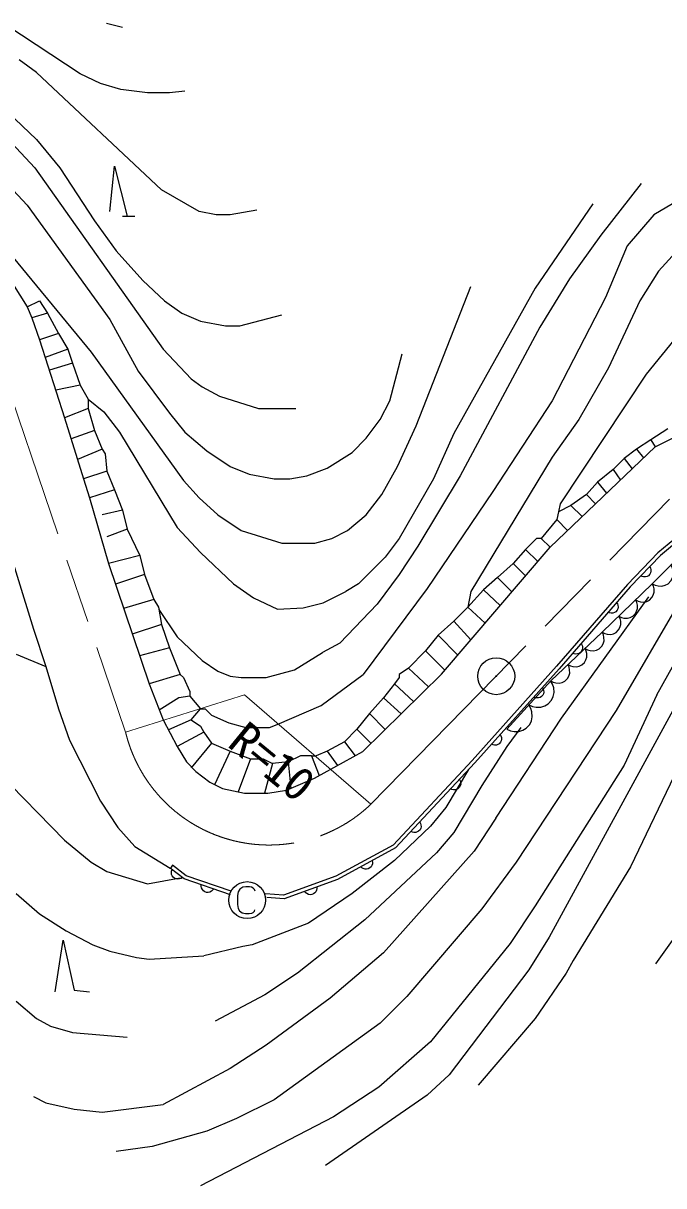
# Model space of a CAD drawing. Units: millimetres, scale not verified. Extents: x 40000 to 680000, y 20000 to 380000.
# Drawn here: x 427202 to 461904, y 260456 to 323401 of the extents above; entities that cross this region are included whole.
import ezdxf
from ezdxf.enums import TextEntityAlignment as Align

# ---------------------------------------------------------------- set-up
doc = ezdxf.new("R2010")
doc.units = ezdxf.units.MM
doc.header["$LTSCALE"] = 1000
doc.linetypes.add('CHAIN', pattern=[18.5, 12, -1.5, 3.5, -1.5])
for name, color, linetype, lineweight in [('M-BGD', 7, 'Continuous', 25), ('M-BMK', 2, 'CHAIN', 13), ('M-BMK-SRVR', 3, 'Continuous', 25), ('M-STR-HTXT', 7, 'Continuous', 13)]:
    doc.layers.add(name, color=color, linetype=linetype, lineweight=lineweight)
doc.styles.add('ＭＳ ゴシック', font='')
doc.styles.get('ＭＳ ゴシック').set_extended_font_data('MS Gothic')

# ---------------------------------------------------------------- blocks, each defined once
blk = doc.blocks.new('BUHIN29')
at = {"layer": 'M-BGD'}
blk.add_lwpolyline([(-78, -881), (130, -833), (311, -742), (520, -588), (643, -403), (728, -202), (752, 71), (704, 283), (616, 487), (437, 676), (275, 792), (78, 881)], dxfattribs=at)
blk = doc.blocks.new('BUHIN30')
at = {"layer": 'M-BGD'}
blk.add_lwpolyline([(-108, -630), (45, -607), (180, -553), (340, -454), (439, -329), (512, -189), (546, 6), (524, 163), (472, 314), (355, 461), (245, 554), (108, 630)], dxfattribs=at)
blk = doc.blocks.new('BUHIN31')
at = {"layer": 'M-BGD'}
blk.add_lwpolyline([(-97, -621), (53, -597), (186, -541), (341, -442), (437, -317), (507, -178), (537, 15), (513, 168), (460, 316), (342, 459), (232, 549), (97, 621)], dxfattribs=at)
blk = doc.blocks.new('BUHIN32')
at = {"layer": 'M-BGD'}
blk.add_lwpolyline([(-100, -711), (71, -681), (222, -615), (398, -498), (505, -354), (582, -194), (613, 26), (583, 201), (520, 370), (383, 530), (255, 632), (100, 711)], dxfattribs=at)

msp = doc.modelspace()

# ---------------------------------------------------------------- linework, layer by layer
at = {"layer": 'M-BGD'}
for p, q in [((430292, 320654), (426313, 323279)), ((431706, 323401), (432578, 323194)), ((427922, 320739), (426990, 321416)), ((434695, 314389), (427922, 320739)), ((431393, 320146), (430292, 320654)), ((432494, 319807), (431393, 320146)), ((433933, 319638), (432494, 319807)), ((435118, 319638), (433933, 319638)), ((435965, 319723), (435118, 319638)), ((425974, 318961), (427922, 317098)), ((426567, 316929), (427837, 315574)), ((427922, 317098), (429192, 315574)), ((427837, 315574), (434780, 305753)), ((429192, 315574), (431054, 312695)), ((431901, 313203), (432155, 315659)), ((432155, 315659), (432832, 312949)), ((426144, 314897), (427414, 313542)), ((460688, 314727), (458486, 311933)), ((436727, 313203), (434695, 314389)), ((427414, 313542), (431901, 307361)), ((458063, 313627), (454930, 309055)), ((462381, 313627), (461365, 313034)), ((432578, 312949), (432832, 312949)), ((432832, 312949), (433256, 312949)), ((437658, 313034), (436727, 313203)), ((438420, 313034), (437658, 313034)), ((439860, 313288), (438420, 313034)), ((461365, 313034), (459926, 311341)), ((431054, 312695), (432240, 311087)), ((425720, 311849), (430885, 305583)), ((458486, 311933), (456793, 309563)), ((432240, 311087), (433679, 309478)), ((459926, 311341), (458740, 308547)), ((462550, 311002), (461619, 309986)), ((425805, 310579), (427414, 308039)), ((461619, 309986), (460603, 308377)), ((433679, 309478), (434864, 308377)), ((448496, 301604), (451459, 309139)), ((456793, 309563), (455184, 306938)), ((454930, 309055), (450528, 301181)), ((458740, 308547), (455862, 302959)), ((427414, 308039), (428091, 308377)), ((427414, 308039), (427668, 307446)), ((428091, 308377), (428514, 307700)), ((434864, 308377), (435796, 307700)), ((460603, 308377), (458910, 304737)), ((428514, 307700), (427668, 307446)), ((427668, 307446), (428091, 306261)), ((428514, 307700), (429107, 306599)), ((431901, 307361), (433425, 304567)), ((435796, 307700), (436812, 307277)), ((436812, 307277), (438166, 307023)), ((438928, 307023), (441214, 307615)), ((463566, 307615), (460942, 304398)), ((429107, 306599), (428091, 306261)), ((429107, 306599), (429615, 305753)), ((438166, 307023), (438928, 307023)), ((455184, 306938), (450866, 298895)), ((428091, 306261), (429446, 302027)), ((429615, 305753), (428395, 305309)), ((429615, 305753), (429869, 304991)), ((430885, 305583), (435880, 298641)), ((434780, 305753), (436304, 304144)), ((447056, 302959), (447734, 305499)), ((429869, 304991), (428617, 304615)), ((429869, 304991), (430292, 303805)), ((458910, 304737), (457301, 301943)), ((433425, 304567), (435118, 302281)), ((436304, 304144), (436896, 303721)), ((460942, 304398), (456285, 297371)), ((430292, 303805), (428962, 303539)), ((430292, 303805), (430716, 303043)), ((436896, 303721), (437828, 303213)), ((430716, 303043), (431562, 302366)), ((430716, 303043), (430716, 302535)), ((437828, 303213), (439944, 302535)), ((446548, 301943), (447056, 302959)), ((455862, 302959), (452644, 298048)), ((430716, 302535), (429446, 302027)), ((430716, 302535), (431054, 301350)), ((431562, 302366), (432409, 301265)), ((435118, 302281), (435965, 301265)), ((439944, 302535), (441976, 302535)), ((461444, 300468), (465066, 302297)), ((429446, 302027), (430462, 298725)), ((445786, 300927), (446548, 301943)), ((447480, 299403), (448496, 301604)), ((457301, 301943), (455862, 299911)), ((431054, 301350), (429795, 300891)), ((431054, 301350), (431478, 300334)), ((432409, 301265), (435542, 296101)), ((435965, 301265), (437150, 300249)), ((445024, 300165), (445786, 300927)), ((450528, 301181), (449427, 298725)), ((462127, 301435), (461196, 300842)), ((431478, 300334), (430138, 299776)), ((431478, 300334), (431647, 300080)), ((437150, 300249), (438420, 299403)), ((461444, 300468), (455744, 295032)), ((460434, 300334), (459756, 299826)), ((461196, 300842), (460434, 300334)), ((460434, 300334), (460809, 299863)), ((461196, 300842), (461444, 300468)), ((431647, 300080), (431732, 299149)), ((443670, 299318), (445024, 300165)), ((455862, 299911), (451459, 292629)), ((459756, 299826), (459164, 299233)), ((459756, 299826), (460200, 299282)), ((431732, 299149), (430462, 298725)), ((431732, 299149), (432155, 298133)), ((438420, 299403), (439436, 298979)), ((442569, 298895), (443670, 299318)), ((446633, 297879), (447480, 299403)), ((459164, 299233), (458317, 298556)), ((459164, 299233), (459558, 298669)), ((430462, 298725), (430800, 297709)), ((435880, 298641), (436727, 297709)), ((439436, 298979), (440791, 298725)), ((440791, 298725), (441638, 298725)), ((441638, 298725), (442569, 298895)), ((449427, 298725), (447564, 295508)), ((450866, 298895), (448580, 295085)), ((458317, 298556), (457724, 297879)), ((458317, 298556), (458802, 297948)), ((432155, 298133), (430800, 297709)), ((432155, 298133), (432578, 297032)), ((445786, 296778), (446633, 297879)), ((452644, 298048), (449088, 292799)), ((457724, 297879), (456878, 297286)), ((457724, 297879), (458214, 297388)), ((430800, 297709), (431816, 294153)), ((436727, 297709), (437743, 296778)), ((456285, 297371), (456200, 296947)), ((456878, 297286), (456200, 296947)), ((456878, 297286), (457477, 296686)), ((432578, 297032), (431478, 296778)), ((432578, 297032), (432832, 296016)), ((437743, 296778), (439013, 295931)), ((444770, 295931), (445786, 296778)), ((456116, 296524), (455269, 295508)), ((456200, 296947), (456116, 296524)), ((456116, 296524), (456697, 295942)), ((426059, 296101), (427752, 290597)), ((432832, 296016), (431732, 295593)), ((432832, 296016), (433510, 294577)), ((435542, 296101), (436812, 294746)), ((439013, 295931), (441214, 295254)), ((443924, 295508), (444770, 295931)), ((461280, 293053), (464328, 296101)), ((441214, 295254), (442992, 295254)), ((442992, 295254), (443924, 295508)), ((447564, 295508), (446802, 294492)), ((455015, 295508), (454422, 294915)), ((455269, 295508), (455015, 295508)), ((455269, 295508), (455744, 295032)), ((462805, 295742), (461582, 294724)), ((462933, 295588), (461719, 294578)), ((436812, 294746), (438590, 293053)), ((448580, 295085), (447564, 293561)), ((449862, 288158), (455744, 295032)), ((454422, 294915), (453745, 294153)), ((454422, 294915), (455080, 294257)), ((461582, 294724), (459936, 293014)), ((433510, 294577), (431816, 294153)), ((431816, 294153), (434018, 287634)), ((433510, 294577), (433764, 293561)), ((446802, 294492), (445363, 293053)), ((453745, 294153), (452898, 293391)), ((453745, 294153), (454416, 293481)), ((461719, 294578), (460084, 292879)), ((461144, 293980), (461182, 293904)), ((433764, 293561), (432193, 293036)), ((433764, 293561), (434272, 292206)), ((447564, 293561), (446379, 291952)), ((452898, 293391), (452136, 292714)), ((452898, 293391), (453675, 292614)), ((460735, 293439), (460658, 293476)), ((460813, 293422), (460735, 293439)), ((460916, 293418), (460813, 293422)), ((460999, 293444), (460916, 293418)), ((461074, 293486), (460999, 293444)), ((461149, 293565), (461074, 293486)), ((461189, 293641), (461149, 293565)), ((461182, 293904), (461202, 293827)), ((461212, 293725), (461189, 293641)), ((461202, 293827), (461212, 293725)), ((438590, 293053), (439682, 292296)), ((445363, 293053), (444686, 292629)), ((449088, 292799), (445617, 288142)), ((451290, 291783), (452136, 292714)), ((452136, 292714), (453046, 291879)), ((459936, 293014), (456088, 288583)), ((460084, 292879), (456238, 288451)), ((458571, 290428), (461280, 293053)), ((434272, 292206), (432643, 291704)), ((434272, 292206), (434526, 291783)), ((439682, 292296), (440974, 291676)), ((443447, 292020), (444686, 292629)), ((451459, 292629), (451290, 291783)), ((456370, 285771), (461092, 292347)), ((462889, 292291), (459333, 286195)), ((434526, 291783), (434695, 290851)), ((434547, 291664), (435542, 290174)), ((440974, 291676), (442366, 291741)), ((442366, 291741), (443447, 292020)), ((446379, 291952), (444347, 289835)), ((451290, 291783), (450528, 291021)), ((451290, 291783), (452227, 290922)), ((458971, 291474), (458893, 291507)), ((459050, 291461), (458971, 291474)), ((459153, 291462), (459050, 291461)), ((459235, 291493), (459153, 291462)), ((459307, 291539), (459235, 291493)), ((459378, 291621), (459307, 291539)), ((459352, 292036), (459394, 291962)), ((459414, 291699), (459378, 291621)), ((459394, 291962), (459418, 291886)), ((459433, 291785), (459414, 291699)), ((459418, 291886), (459433, 291785)), ((434695, 290851), (433109, 290323)), ((434695, 290851), (435118, 289581)), ((450528, 291021), (449681, 290259)), ((450528, 291021), (451450, 290014)), ((461534, 287041), (463868, 291250)), ((427752, 290597), (428430, 288565)), ((449681, 290259), (449004, 289412)), ((449681, 290259), (450747, 289192)), ((455777, 287803), (458571, 290428)), ((435118, 289581), (433505, 289151)), ((435118, 289581), (435711, 288142)), ((435542, 290174), (436896, 288904)), ((444347, 289835), (443416, 289327)), ((457429, 289822), (457471, 289748)), ((457471, 289748), (457495, 289672)), ((457510, 289571), (457491, 289485)), ((457495, 289672), (457510, 289571)), ((426821, 289243), (428430, 288565)), ((441892, 288396), (443416, 289327)), ((449004, 289412), (448072, 288481)), ((449004, 289412), (450044, 288371)), ((457048, 289261), (456970, 289294)), ((457127, 289248), (457048, 289261)), ((457230, 289249), (457127, 289248)), ((457312, 289279), (457230, 289249)), ((457384, 289325), (457312, 289279)), ((457455, 289407), (457384, 289325)), ((457491, 289485), (457455, 289407)), ((428430, 288565), (429107, 286279)), ((436896, 288904), (437743, 288311)), ((437743, 288311), (438420, 288057)), ((440368, 287973), (441892, 288396)), ((448072, 288481), (447564, 288142)), ((448072, 288481), (449164, 287473)), ((456088, 288583), (451518, 283484)), ((456238, 288451), (451666, 283350)), ((435711, 288142), (434018, 287634)), ((435711, 288142), (435880, 287973)), ((435880, 287973), (436219, 287211)), ((438420, 288057), (439013, 287973)), ((439013, 287973), (440368, 287973)), ((443349, 286452), (445617, 288142)), ((445598, 283971), (449862, 288158)), ((447564, 287973), (447310, 287634)), ((447564, 288142), (447564, 287973)), ((453406, 285179), (455777, 287803)), ((434018, 287634), (434780, 285687)), ((436219, 287211), (436219, 286957)), ((447310, 287634), (446718, 286872)), ((447310, 287634), (448354, 286677)), ((455328, 287436), (455370, 287362)), ((455385, 287099), (455349, 287021)), ((455370, 287362), (455392, 287285)), ((455405, 287184), (455385, 287099)), ((455392, 287285), (455405, 287184)), ((461534, 287041), (459756, 283231)), ((435626, 286872), (434573, 286214)), ((436219, 286957), (435626, 286872)), ((436219, 286957), (436812, 286279)), ((440960, 285433), (443349, 286452)), ((446718, 286872), (445956, 286025)), ((446718, 286872), (447670, 286005)), ((454939, 286881), (454861, 286915)), ((455017, 286867), (454939, 286881)), ((455120, 286866), (455017, 286867)), ((455203, 286895), (455120, 286866)), ((455276, 286940), (455203, 286895)), ((455349, 287021), (455276, 286940)), ((462720, 286787), (455692, 273918)), ((429107, 286279), (429700, 284586)), ((436304, 285687), (436812, 286279)), ((436812, 286279), (437066, 286279)), ((437066, 286279), (437404, 285941)), ((437404, 285941), (438336, 285517)), ((445956, 286025), (445278, 285179)), ((445956, 286025), (446814, 285166)), ((452814, 280353), (456370, 285771)), ((459333, 286195), (453914, 277982)), ((464074, 286025), (460095, 277728)), ((434780, 285687), (435542, 284247)), ((436304, 285687), (435070, 285138)), ((436304, 285687), (436812, 285348)), ((436812, 285348), (436981, 285009)), ((438336, 285517), (439267, 285263)), ((439267, 285263), (440537, 285263)), ((440537, 285263), (440960, 285433)), ((445278, 285179), (444601, 284501)), ((445278, 285179), (446040, 284417)), ((454168, 285263), (453406, 284247)), ((429700, 284586), (431393, 281284)), ((436981, 285009), (435542, 284247)), ((436981, 285009), (437404, 284417)), ((453042, 284886), (453084, 284811)), ((453099, 284548), (453063, 284470)), ((453084, 284811), (453106, 284734)), ((453119, 284633), (453099, 284548)), ((453106, 284734), (453119, 284633)), ((435542, 284247), (436050, 283401)), ((437404, 284417), (436301, 283092)), ((437404, 284417), (438420, 283993)), ((438420, 283993), (437572, 282173)), ((438420, 283993), (439521, 283570)), ((442977, 282521), (445598, 283971)), ((443670, 283993), (443077, 283739)), ((444601, 284501), (443670, 283993)), ((443670, 283993), (444227, 283213)), ((444601, 284501), (445194, 283739)), ((453406, 284247), (452052, 282131)), ((452653, 284330), (452575, 284364)), ((452731, 284316), (452653, 284330)), ((452834, 284315), (452731, 284316)), ((452917, 284345), (452834, 284315)), ((452990, 284389), (452917, 284345)), ((453063, 284470), (452990, 284389)), ((425043, 283655), (429446, 279167)), ((436050, 283401), (436558, 282893)), ((439521, 283570), (438849, 281778)), ((439521, 283570), (440198, 283570)), ((440198, 283570), (440706, 283316)), ((440706, 283316), (440277, 281707)), ((441553, 283401), (440706, 283316)), ((442230, 283739), (441553, 283401)), ((441553, 283401), (441696, 281974)), ((442823, 283739), (442230, 283739)), ((442823, 283739), (443077, 283739)), ((442823, 283739), (443236, 282664)), ((451518, 283484), (447250, 278904)), ((451666, 283350), (447374, 278744)), ((436558, 282893), (437320, 282300)), ((451331, 282991), (450104, 280945)), ((459756, 283231), (454930, 275611)), ((437320, 282300), (437997, 281961)), ((441468, 281877), (442977, 282521)), ((452052, 282131), (450528, 279591)), ((450844, 282039), (450770, 281959)), ((450831, 282454), (450871, 282379)), ((450882, 282115), (450844, 282039)), ((450871, 282379), (450893, 282302)), ((450904, 282200), (450882, 282115)), ((450893, 282302), (450904, 282200)), ((437997, 281961), (439182, 281707)), ((439182, 281707), (440452, 281707)), ((440452, 281707), (441468, 281877)), ((450431, 281906), (450354, 281942)), ((450510, 281891), (450431, 281906)), ((450612, 281888), (450510, 281891)), ((450696, 281916), (450612, 281888)), ((450770, 281959), (450696, 281916)), ((431393, 281284), (432324, 279845)), ((450104, 280945), (449258, 279929)), ((448686, 280151), (448726, 280076)), ((452814, 280353), (451628, 278575)), ((432324, 279845), (433256, 278829)), ((449258, 279929), (447310, 278067)), ((448285, 279604), (448209, 279639)), ((448364, 279588), (448285, 279604)), ((448467, 279585), (448364, 279588)), ((448550, 279613), (448467, 279585)), ((448624, 279656), (448550, 279613)), ((448698, 279736), (448624, 279656)), ((448736, 279813), (448698, 279736)), ((448726, 280076), (448747, 279999)), ((448758, 279898), (448736, 279813)), ((448747, 279999), (448758, 279898)), ((450528, 279591), (449596, 278490)), ((429446, 279167), (430885, 277982)), ((447250, 278904), (444142, 277222)), ((433256, 278829), (435166, 277657)), ((447374, 278744), (444225, 277040)), ((449596, 278490), (445702, 274849)), ((451628, 278575), (446718, 273071)), ((430885, 277982), (431732, 277474)), ((435927, 277066), (435166, 277657)), ((435289, 277815), (435178, 277648)), ((436023, 277245), (435289, 277815)), ((447310, 278067), (445024, 276289)), ((445553, 277667), (445492, 277725)), ((445622, 277627), (445553, 277667)), ((445719, 277592), (445622, 277627)), ((445807, 277591), (445719, 277592)), ((445891, 277609), (445807, 277591)), ((445986, 277661), (445891, 277609)), ((446047, 277721), (445986, 277661)), ((446095, 277795), (446047, 277721)), ((446117, 277894), (446095, 277795)), ((446107, 278058), (446121, 277974)), ((446121, 277974), (446117, 277894)), ((453914, 277982), (452052, 275442)), ((460095, 277728), (456987, 272646)), ((431732, 277474), (433933, 276797)), ((433933, 276797), (435711, 277135)), ((435233, 277417), (435241, 277497)), ((435239, 277315), (435233, 277417)), ((435274, 277234), (435239, 277315)), ((435241, 277497), (435270, 277577)), ((435324, 277164), (435274, 277234)), ((435410, 277098), (435324, 277164)), ((435490, 277067), (435410, 277098)), ((435576, 277053), (435490, 277067)), ((435676, 277072), (435576, 277053)), ((435751, 277101), (435676, 277072)), ((435823, 277147), (435751, 277101)), ((438435, 276205), (435927, 277066)), ((438476, 276403), (436023, 277245)), ((444142, 277222), (441310, 276187)), ((444225, 277040), (441338, 275985)), ((436848, 276665), (436850, 276749)), ((436866, 276587), (436848, 276665)), ((436906, 276492), (436866, 276587)), ((436965, 276427), (436906, 276492)), ((437035, 276377), (436965, 276427)), ((437137, 276342), (437035, 276377)), ((437223, 276338), (437137, 276342)), ((437309, 276353), (437223, 276338)), ((437397, 276404), (437309, 276353)), ((437459, 276455), (437397, 276404)), ((437512, 276522), (437459, 276455)), ((442505, 276325), (442453, 276392)), ((443059, 276373), (443001, 276308)), ((443095, 276469), (443059, 276373)), ((443111, 276547), (443095, 276469)), ((443110, 276632), (443111, 276547)), ((426821, 276289), (428091, 275188)), ((441310, 276187), (440321, 276263)), ((441338, 275985), (440396, 276056)), ((442568, 276276), (442505, 276325)), ((442658, 276227), (442568, 276276)), ((445024, 276289), (442654, 274680)), ((442745, 276214), (442658, 276227)), ((442831, 276219), (442745, 276214)), ((442933, 276256), (442831, 276219)), ((443001, 276308), (442933, 276256)), ((428091, 275188), (429530, 274257)), ((452052, 275442), (447988, 270701)), ((454930, 275611), (453576, 273579)), ((463566, 275442), (461450, 272479)), ((442654, 274680), (439606, 273495)), ((445702, 274849), (442061, 271971)), ((429530, 274257), (430970, 273495)), ((455692, 273918), (454592, 272140)), ((428938, 270955), (429361, 273749)), ((429361, 273749), (429954, 271039)), ((430970, 273495), (431901, 273156)), ((439098, 273410), (436981, 272902)), ((439606, 273495), (439098, 273410)), ((453576, 273579), (449258, 268245)), ((431901, 273156), (433340, 272817)), ((433340, 272817), (434018, 272733)), ((434018, 272733), (436981, 272902)), ((446718, 273071), (443839, 270616)), ((456987, 272646), (456624, 271971)), ((442061, 271971), (440283, 270785)), ((454592, 272140), (450274, 266467)), ((456624, 271971), (454930, 269515)), ((429954, 271039), (430800, 270955)), ((440283, 270785), (437605, 269372)), ((447988, 270701), (446548, 269261)), ((426821, 270447), (427922, 269515)), ((443839, 270616), (440368, 268076)), ((427922, 269515), (428684, 269092)), ((454930, 269515), (451857, 265904)), ((428684, 269092), (429869, 268753)), ((446548, 269261), (440791, 265113)), ((429869, 268753), (432832, 268499)), ((449258, 268245), (446464, 265790)), ((440368, 268076), (438420, 266806)), ((438420, 266806), (434780, 264859)), ((450274, 266467), (449088, 265367)), ((446464, 265790), (444008, 264181)), ((427752, 265282), (428430, 264943)), ((440791, 265113), (438759, 264097)), ((449088, 265367), (443585, 261557)), ((428430, 264943), (429954, 264605)), ((429954, 264605), (431478, 264435)), ((431478, 264435), (434780, 264859)), ((444008, 264181), (436812, 260456)), ((438759, 264097), (437150, 263419)), ((437150, 263419), (434187, 262573)), ((434187, 262573), (432240, 262319))]:
    msp.add_line(p, q, dxfattribs=at)
msp.add_lwpolyline([(439773, 276398), (439733, 276493), (439663, 276563), (439568, 276618), (439453, 276648), (439258, 276648), (439103, 276618), (438943, 276508), (438848, 276368), (438808, 276168), (438808, 275678), (438848, 275468), (438923, 275343), (439068, 275238), (439248, 275198), (439438, 275198), (439583, 275213), (439658, 275258), (439728, 275323), (439758, 275393)], dxfattribs=at)
for centre, radius in [((452829, 288046), 22.5), ((439333, 275923), 1000)]:
    msp.add_circle(centre, radius, dxfattribs=at)
at = {"layer": 'M-BMK'}
for p, q in [((425212, 307107), (432748, 285009)), ((446040, 281115), (462212, 297625))]:
    msp.add_line(p, q, dxfattribs=at)
msp.add_arc((440520, 286905), 8000, 193.71271, 313.63055, dxfattribs=at)
at = {"layer": 'M-BMK-SRVR'}
msp.add_circle((452830, 288045), 1000, dxfattribs=at)
at = {"layer": 'M-STR-HTXT'}
for p, q in [((432748, 285009), (439182, 287041)), ((439182, 287041), (446040, 281115))]:
    msp.add_line(p, q, dxfattribs=at)

# ---------------------------------------------------------------- block references
at = {"rotation": 322.98665}
for name, p in [('BUHIN32', (461788, 293561)), ('BUHIN31', (460828, 292615)), ('BUHIN31', (459925, 291740)), ('BUHIN31', (459022, 290865)), ('BUHIN30', (458105, 289990)), ('BUHIN30', (457174, 289115)), ('BUHIN30', (456242, 288240)), ('BUHIN29', (455184, 287147)), ('BUHIN29', (453998, 285835))]:
    msp.add_blockref(name, p, dxfattribs=at)

# ---------------------------------------------------------------- texts
at = {"layer": 'M-STR-HTXT', "style": 'ＭＳ ゴシック'}
msp.add_text('R=10', height=1833, rotation=320.673, dxfattribs=at).set_placement((437838, 283871), align=Align.BOTTOM_LEFT)

doc.saveas('drawing.dxf')
